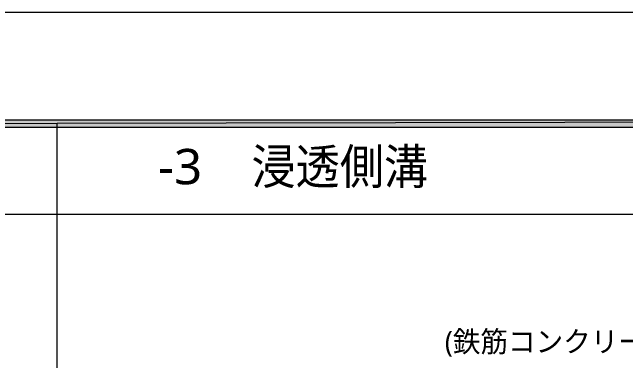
# Model space of a CAD drawing. Header units: millimetres. Extents: x 0 to 420, y 0 to 297.
# Drawn here: x 205.8 to 266.4, y 262.5 to 297 of the extents above; entities that cross this region are included whole.
import ezdxf
from ezdxf.enums import TextEntityAlignment as Align

# ---------------------------------------------------------------- set-up
doc = ezdxf.new("R2010")
doc.units = ezdxf.units.MM
doc.styles.add('kst32b', font='NotoSansJP-Variable.ttf')

msp = doc.modelspace()

# ---------------------------------------------------------------- hatches: boundary and pattern name
h = msp.add_hatch(color=7)
h.paths.add_polyline_path([(394.166, 285.623), (394.166, 286.321), (26.183, 285.623), (394.166, 285.623)])
h.paths.add_polyline_path([(394.166, 286.321), (26.183, 285.623), (26.183, 286.321), (394.166, 286.321)])

# ---------------------------------------------------------------- linework, layer by layer
at = {"lineweight": 13}
msp.add_lwpolyline([(0.191, 0), (0.191, 296.968), (420.158, 296.968), (420.158, 0)], close=True, dxfattribs=at)
at = {"lineweight": 0}
for points in [[(394.166, 285.623), (394.166, 286.321), (26.183, 285.623)], [(394.166, 286.321), (26.183, 285.623), (26.183, 286.321)]]:
    msp.add_lwpolyline(points, close=True, dxfattribs=at)
at = {"lineweight": 13}
for points in [[(210.164, 285.983), (210.164, 45.995)], [(394.166, 276.987), (26.183, 276.987)]]:
    msp.add_lwpolyline(points, dxfattribs=at)

# ---------------------------------------------------------------- texts
at = {"style": 'kst32b'}
for s, height, p, p2 in [('浸透側溝', 3.4908, (229.404, 279.971), (246.858, 279.971)), ('-3', 3.4908, (220.176, 279.971), (224.539, 279.971)), ('(鉄筋コンクリートふた 又は グレーチング)', 2.07913, (248.518, 263.377), (300.496, 263.377))]:
    msp.add_text(s, height=height, dxfattribs=at).set_placement(p, p2, align=Align.FIT)

doc.saveas('drawing.dxf')
